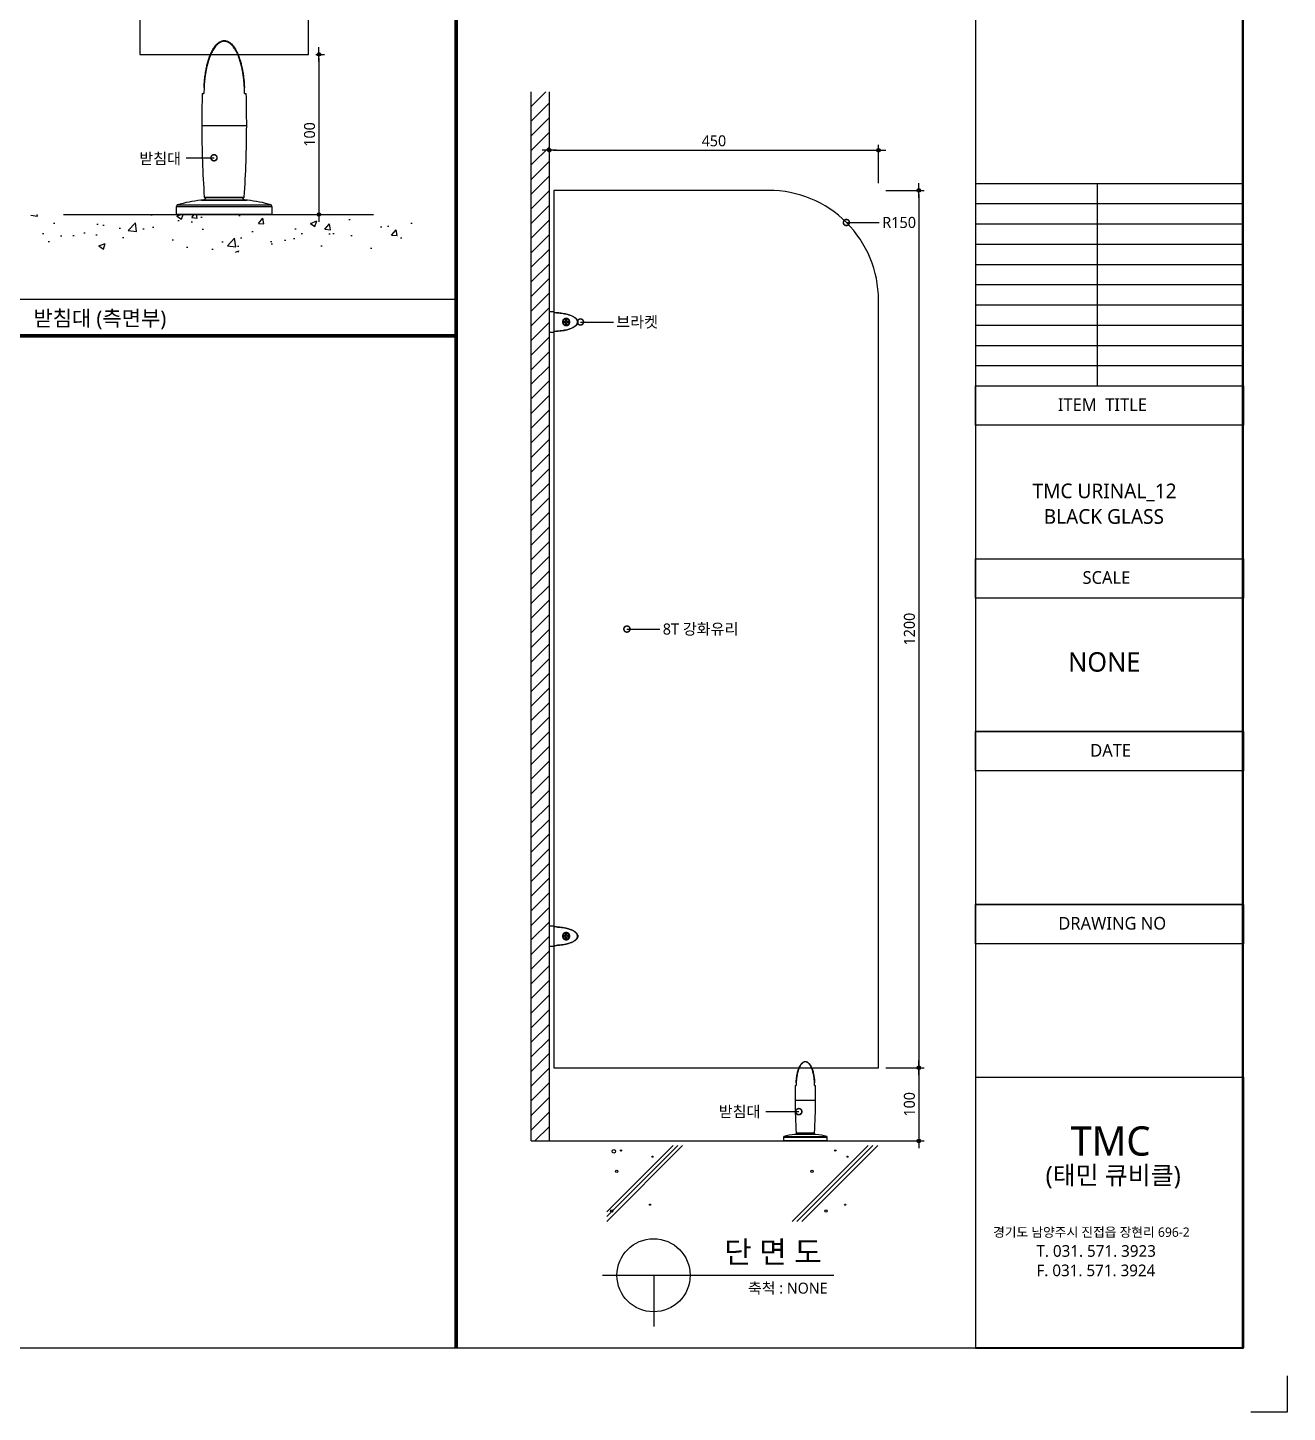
# Model space of a CAD drawing. Extents: x -256 to 8104, y -176 to 5714.
# Drawn here: x 4660 to 8104, y -176 to 3612 of the extents above; entities that cross this region are included whole.
import ezdxf
from ezdxf.enums import TextEntityAlignment as Align

# ---------------------------------------------------------------- set-up
doc = ezdxf.new("R2010")
doc.units = 0
doc.header["$LTSCALE"] = 30
doc.layers.get('0').update_dxf_attribs({"linetype": 'CONTINUOUS'})
doc.layers.get('DEFPOINTS').update_dxf_attribs({"linetype": 'CONTINUOUS'})
for name, color, linetype in [('curior-0Line', 252, 'CONTINUOUS'), ('DIM', 7, 'CONTINUOUS'), ('TIT', 3, 'CONTINUOUS'), ('문자', 3, 'CONTINUOUS'), ('부자재', 4, 'CONTINUOUS'), ('치수', 1, 'CONTINUOUS'), ('판넬', 2, 'CONTINUOUS'), ('해치', 8, 'CONTINUOUS')]:
    doc.layers.add(name, color=color, linetype=linetype)
doc.styles.add('돋움', font='malgun.ttf')
doc.dimstyles.new('10', dxfattribs={"dimscale": 10, "dimtxt": 3, "dimasz": 1, "dimexe": 1.5, "dimexo": 2, "dimgap": 1, "dimtad": 1, "dimdec": 0, "dimlunit": 6, "dimtxsty": '돋움', "dimblk": 'DIMDOT', "dimcen": -1, "dimdle": 1.5, "dimclrt": 3, "dimazin": 3, "dimtfac": 1, "dimtdec": 0, "dimtix": 1, "dimtmove": 2, "dimatfit": 3, "dimldrblk": 'DIMDOT', "dimarcsym": 0})

# ---------------------------------------------------------------- blocks, each defined once
blk = doc.blocks.new('_DOTSMALL')
at = {"color": 0, "linetype": 'ByBlock', "const_width": 0.5}
blk.add_lwpolyline([(-0.0625, 0, 1), (0.0625, 0, 1)], format="xyb", close=True, dxfattribs=at)
blk = doc.blocks.new('A$C63EC304E')
at = {"layer": '치수', "color": 1, "xscale": 2.5, "yscale": 2.5, "zscale": 2.5, "rotation": 234.3098741996962}
blk.add_blockref('_DOTSMALL', (0.31, 0.31), dxfattribs=at)
blk = doc.blocks.new('A$C2BC9653E')
at = {"layer": '치수', "xscale": 0.3333333333333333, "yscale": 0.3333333333333333, "zscale": 0.3333333333333333}
blk.add_blockref('A$C63EC304E', (0, 0), dxfattribs=at)
blk = doc.blocks.new('A$C7FC71301')
at = {"layer": '치수', "rotation": 180}
blk.add_blockref('A$C2BC9653E', (0.208, 0.208), dxfattribs=at)
blk = doc.blocks.new('A$C4A20372B')
at = {"layer": '치수'}
blk.add_blockref('A$C7FC71301', (0, 0), dxfattribs=at)
blk = doc.blocks.new('A$C566469F5')
at = {"layer": '치수'}
blk.add_blockref('A$C4A20372B', (0, 0), dxfattribs=at)
blk = doc.blocks.new('A$C7E317CD4')
at = {"layer": '해치', "xscale": 2, "yscale": 2, "zscale": 2}
blk.add_blockref('A$C566469F5', (0, 0), dxfattribs=at)
blk = doc.blocks.new('A$C601D7F27')
at = {"layer": '치수'}
blk.add_blockref('A$C7E317CD4', (0, 0), dxfattribs=at)
blk = doc.blocks.new('A$C38802C08')
at = {"layer": '치수'}
blk.add_blockref('A$C601D7F27', (0, 0), dxfattribs=at)
blk = doc.blocks.new('U_T461_F')
at = {"color": 0, "lineweight": 25}
for p, q in [((-6.29, 39.6), (-6.35, 37.8)), ((-6.21, 41.21), (-6.21, 41.18)), ((6.34, 37.8), (6.28, 39.6)), ((-6.87, 37.8), (-6.35, 37.8)), ((6.34, 37.8), (6.86, 37.8)), ((-7, 27.8), (0, 27.8)), ((7, 27.7), (-7, 27.7)), ((-6, 27.8), (-6, 27.7)), ((0, 27.8), (7, 27.8)), ((6, 27.7), (6, 27.8)), ((7.25, 4.45), (-7.25, 4.45)), ((-7.08, 4.5), (7.08, 4.5)), ((-6.22, 5.43), (6.21, 5.43)), ((5.96, 5.2), (-5.97, 5.2)), ((-14.67, 2.99), (-15, 2.36)), ((-15, 2.36), (-15, 0)), ((15, 2.36), (-15, 2.36)), ((15, 0), (-15, 0)), ((-14.67, 2.99), (14.66, 2.99)), ((15, 2.36), (14.66, 2.99)), ((15, 0), (15, 2.36))]:
    blk.add_line(p, q, dxfattribs=at)
for centre, radius, start, end in [((364.78, 27.8), 371.78, 178.4587, 180), ((-364.78, 27.8), 371.78, 0, 1.5413), ((309.8, 27.7), 316.81, 180, 184.0305), ((-309.81, 27.7), 316.81, 355.9695, 0), ((-3.11, -36.12), 40.78, 95.8321, 106.4688), ((-7.08, 4.38), 0.125, 93.0819, 147.303), ((-7.2, 6.7), 2.2, 273.0819, 317.0141), ((-5.97, 5.45), 0.25, 184.0305, 270), ((7.2, 6.7), 2.2, 222.9859, 266.9181), ((5.96, 5.45), 0.25, 270, 355.9695), ((7.07, 4.38), 0.125, 32.697, 86.9181), ((3.1, -36.12), 40.78, 73.5312, 84.1679)]:
    blk.add_arc(centre, radius, start, end, dxfattribs=at)
for points, knots in [([(6.28, 39.6), (6.28, 39.69), (6.26, 40.25), (6.19, 41.29), (6.04, 42.71), (5.83, 44.13), (5.57, 45.56), (5.22, 47), (4.83, 48.3), (4.43, 49.41), (4.02, 50.35), (3.53, 51.29), (3.04, 52.06), (2.56, 52.67), (2.15, 53.09), (1.69, 53.48), (1.23, 53.76), (0.8, 53.94), (0.43, 54.04), (0.04, 54.08), (-0.37, 54.05), (-0.82, 53.94), (-1.24, 53.76), (-1.61, 53.53), (-2.05, 53.19), (-2.53, 52.71), (-3.03, 52.08), (-3.59, 51.21), (-4.16, 50.1), (-4.7, 48.71), (-5.16, 47.27), (-5.48, 45.96), (-5.73, 44.71), (-5.93, 43.53), (-6.1, 42.24), (-6.22, 40.93), (-6.27, 40.04), (-6.29, 39.6)], [0, 0, 0, 0, 0.007404, 0.049142, 0.090891, 0.133381, 0.175877, 0.221387, 0.266892, 0.297847, 0.328819, 0.359745, 0.393988, 0.411437, 0.428876, 0.446849, 0.465208, 0.476234, 0.487479, 0.498552, 0.509947, 0.523863, 0.538274, 0.550296, 0.562325, 0.587229, 0.611058, 0.635106, 0.679717, 0.724369, 0.770185, 0.816009, 0.846375, 0.884513, 0.922648, 0.961327, 1, 1, 1, 1]), ([(-6.21, 41.26), (-6.15, 41.86), (-6.03, 43.06), (-5.77, 44.71), (-5.47, 46.23), (-5.13, 47.6), (-4.71, 48.95), (-4.19, 50.26), (-3.65, 51.34), (-3.12, 52.2), (-2.68, 52.78), (-2.24, 53.26), (-1.81, 53.63), (-1.35, 53.94), (-0.87, 54.16), (-0.4, 54.28), (0.05, 54.31), (0.45, 54.27), (0.85, 54.16), (1.29, 53.97), (1.76, 53.67), (2.28, 53.22), (2.77, 52.67), (3.22, 52.03), (3.75, 51.15), (4.3, 50.01), (4.83, 48.59), (5.25, 47.13), (5.48, 46.11), (5.69, 45.12), (5.86, 44.15), (6.07, 42.71), (6.16, 41.74), (6.2, 41.26)], [0, 0, 0, 0, 0.057962, 0.115943, 0.162303, 0.208848, 0.255355, 0.301696, 0.347884, 0.374356, 0.400808, 0.419143, 0.437511, 0.455771, 0.472111, 0.488421, 0.50152, 0.514619, 0.527455, 0.540304, 0.560778, 0.581297, 0.606753, 0.632307, 0.657835, 0.707527, 0.757385, 0.807352, 0.857193, 0.859642, 0.906426, 0.95324, 1, 1, 1, 1]), ([(-6.29, 39.6), (-6.29, 39.72), (-6.27, 40.27), (-6.23, 40.82), (-6.21, 41.26)], [0, 0, 0, 0, 0.210868, 1, 1, 1, 1]), ([(6.2, 41.26), (6.21, 41.19), (6.23, 40.83), (6.26, 40.28), (6.28, 39.8), (6.28, 39.6)], [0, 0, 0, 0, 0.1289377, 0.6447521, 1, 1, 1, 1])]:
    blk.add_open_spline(points, degree=3, knots=knots, dxfattribs=at)
blk = doc.blocks.new('DIMDOT')
at = {"linetype": 'Continuous'}
blk.add_line((-2, 0), (2, 0), dxfattribs=at)
for radius in [0.5, 0.25]:
    blk.add_circle((0, 0), radius, dxfattribs=at)
blk = doc.blocks.new('*D30')
at = {"layer": 'DEFPOINTS', "color": 0}
for p in [(5428, 3538.9), (5428, 3100.8), (5456.6, 3100.8)]:
    blk.add_point(p, dxfattribs=at)
at = {"layer": 'DIM', "color": 0, "lineweight": -2}
for p, q in [((5448, 3538.9), (5471.6, 3538.9)), ((5456.6, 3528.9), (5456.6, 3110.8)), ((5448, 3100.8), (5471.6, 3100.8))]:
    blk.add_line(p, q, dxfattribs=at)
at = {"layer": 'DIM', "color": 0, "lineweight": -2, "xscale": 10, "yscale": 10, "zscale": 10}
for p, rotation in [((5456.6, 3538.9), 90), ((5456.6, 3100.8), 270)]:
    blk.add_blockref('DIMDOT', p, dxfattribs=dict(at, rotation=rotation))
at = {"layer": 'DIM', "color": 3, "insert": (5431, 3319.8), "char_height": 30, "attachment_point": 5, "rotation": 90, "style": '돋움'}
blk.add_mtext('100', dxfattribs=at)
blk = doc.blocks.new('U_T471_F')
at = {"color": 0, "lineweight": 25}
for p, q in [((-0.8, 23.8), (-3.5, 23.8)), ((-3.5, 23.8), (-3.5, 22.2)), ((-3.5, 22.2), (-0.8, 22.2)), ((-1.5, 23.8), (-1.5, 22.2)), ((0.8, 26.5), (-0.8, 26.5)), ((-0.8, 26.5), (-0.8, 23.8)), ((0.8, 24.5), (-0.8, 24.5)), ((-0.8, 22.2), (-0.8, 19.5)), ((-0.8, 21.5), (0.8, 21.5)), ((-0.8, 19.5), (0.8, 19.5)), ((0.8, 23.8), (0.8, 26.5)), ((3.5, 23.8), (0.8, 23.8)), ((0.8, 19.5), (0.8, 22.2)), ((0.8, 22.2), (3.5, 22.2)), ((1.5, 22.2), (1.5, 23.8)), ((3.5, 22.2), (3.5, 23.8)), ((0, 0), (-13.9, 0)), ((-13.7, 6), (-12.7, 6)), ((13.9, 0), (0, 0)), ((12.4, 12.8), (12.4, 12.9)), ((12.4, 12.8), (12.4, 12.9)), ((12.7, 6), (13.7, 6))]:
    blk.add_line(p, q, dxfattribs=at)
blk.add_circle((0, 23), 4.5, dxfattribs=at)
for centre, radius, start, end in [((0, 23), 5, 90.3555, 305.7279), ((0, 23), 5, 356.7928, 89.7354), ((729.6, -14), 743.6, 178.4587, 178.9212), ((-729.6, -14), 743.6, 1.0788, 1.5413)]:
    blk.add_arc(centre, radius, start, end, dxfattribs=at)
for points, knots in [([(12.6, 9.6), (12.5, 11), (12.4, 12.5), (12.1, 15.3), (12, 16.7), (11.5, 19.4), (11.3, 20.8), (10.7, 23.5), (10.3, 24.9), (9.5, 27.5), (9, 28.8), (8.2, 30.7), (7.9, 31.3), (7.5, 32.2), (7.3, 32.5), (7, 33.1), (6.8, 33.4), (6.2, 34.3), (5.8, 34.9), (5.2, 35.7), (4.9, 35.9), (4.4, 36.4), (4.2, 36.7), (3.6, 37.1), (3.4, 37.4), (2.8, 37.7), (2.4, 37.9), (1.8, 38.2), (1.4, 38.3), (0.7, 38.5), (0.4, 38.5), (-0.2, 38.5), (-0.4, 38.5), (-0.7, 38.5), (-0.9, 38.5), (-1.4, 38.3), (-1.8, 38.2), (-2.4, 37.9), (-2.7, 37.8), (-3.3, 37.4), (-3.6, 37.1), (-4.4, 36.5), (-4.9, 36), (-5.8, 34.9), (-6.2, 34.3), (-7, 33.1), (-7.3, 32.5), (-7.9, 31.3), (-8.2, 30.7), (-9, 28.8), (-9.5, 27.5), (-10.1, 25.5), (-10.3, 24.9), (-10.7, 23.5), (-10.8, 22.9), (-11.3, 20.8), (-11.5, 19.5), (-12, 16.7), (-12.1, 15.3), (-12.3, 13.2), (-12.4, 12.5), (-12.5, 11), (-12.5, 10.3), (-12.6, 9.6)], [0, 0, 0, 0, 0.0625, 0.0625, 0.125, 0.125, 0.1875, 0.1875, 0.25, 0.25, 0.3125, 0.3125, 0.34375, 0.34375, 0.359375, 0.359375, 0.375, 0.375, 0.40625, 0.40625, 0.421875, 0.421875, 0.4375, 0.4375, 0.453125, 0.453125, 0.46875, 0.46875, 0.484375, 0.484375, 0.5, 0.5, 0.507812, 0.507812, 0.515625, 0.515625, 0.53125, 0.53125, 0.546875, 0.546875, 0.5625, 0.5625, 0.59375, 0.59375, 0.625, 0.625, 0.65625, 0.65625, 0.6875, 0.6875, 0.75, 0.75, 0.78125, 0.78125, 0.8125, 0.8125, 0.875, 0.875, 0.9375, 0.9375, 0.96875, 0.96875, 1, 1, 1, 1]), ([(-12.4, 12.9), (-12.2, 15.5), (-11.9, 18.1), (-11.1, 21.8), (-10.9, 23.1), (-10.4, 24.9), (-10.2, 25.5), (-9.9, 26.7), (-9.7, 27.3), (-9.1, 29.1), (-8.6, 30.3), (-7.8, 32), (-7.5, 32.6), (-6.9, 33.7), (-6.6, 34.2), (-5.9, 35.3), (-5.5, 35.8), (-4.8, 36.5), (-4.6, 36.8), (-4.1, 37.2), (-3.9, 37.4), (-3.1, 38), (-2.6, 38.4), (-1.6, 38.7), (-1.3, 38.8), (-0.7, 39), (-0.3, 39), (0.3, 39), (0.7, 39), (1.1, 38.9), (1.3, 38.8), (1.6, 38.7), (1.8, 38.7), (2.2, 38.5), (2.5, 38.4), (3.1, 38), (3.4, 37.8), (4.1, 37.2), (4.6, 36.8), (5.5, 35.8), (5.9, 35.3), (6.6, 34.2), (6.9, 33.7), (7.5, 32.6), (7.8, 32), (8.6, 30.3), (9.1, 29.1), (9.9, 26.7), (10.2, 25.5), (10.9, 23.1), (11.1, 21.9), (11.6, 19.3), (11.8, 18.1), (12.2, 15.5), (12.3, 14.2), (12.4, 12.9)], [0, 0, 0, 0, 0.125, 0.125, 0.1875, 0.1875, 0.21875, 0.21875, 0.25, 0.25, 0.3125, 0.3125, 0.34375, 0.34375, 0.375, 0.375, 0.40625, 0.40625, 0.421875, 0.421875, 0.4375, 0.4375, 0.46875, 0.46875, 0.484375, 0.484375, 0.5, 0.5, 0.515625, 0.515625, 0.523438, 0.523438, 0.53125, 0.53125, 0.546875, 0.546875, 0.5625, 0.5625, 0.59375, 0.59375, 0.625, 0.625, 0.65625, 0.65625, 0.6875, 0.6875, 0.75, 0.75, 0.8125, 0.8125, 0.875, 0.875, 0.9375, 0.9375, 1, 1, 1, 1]), ([(3.5, 19.4), (3.3, 19.2), (3, 19), (2.6, 18.7), (2.5, 18.7), (2.2, 18.5), (2.1, 18.4), (1.6, 18.3), (1.3, 18.2), (0.6, 18), (0.3, 18), (-0.3, 18), (-0.7, 18), (-1.3, 18.2), (-1.6, 18.3), (-2.2, 18.5), (-2.5, 18.7), (-3.1, 19), (-3.3, 19.2), (-3.8, 19.7), (-4, 20), (-4.3, 20.5), (-4.5, 20.8), (-4.7, 21.4), (-4.8, 21.7), (-4.9, 22.2), (-5, 22.3), (-5, 22.7), (-5, 22.8), (-5, 23.3), (-5, 23.6), (-4.8, 24.3), (-4.7, 24.6), (-4.5, 25.2), (-4.3, 25.5), (-4, 26.1), (-3.8, 26.3), (-3.3, 26.8), (-3, 27), (-2.5, 27.3), (-2.2, 27.5), (-1.6, 27.7), (-1.3, 27.8), (-0.6, 28), (-0.3, 28), (0.3, 28), (0.7, 28), (1.2, 27.9), (1.3, 27.8), (1.6, 27.7), (1.8, 27.7), (2.2, 27.5), (2.5, 27.3), (3.1, 27), (3.3, 26.7), (3.8, 26.3), (4, 26), (4.4, 25.5), (4.5, 25.2), (4.7, 24.7), (4.7, 24.6), (4.8, 24.3), (4.9, 24.1), (5, 23.6), (5, 23.3), (5, 22.6), (5, 22.3), (4.8, 21.7), (4.7, 21.3), (4.5, 20.7), (4.3, 20.5), (4, 19.9), (3.8, 19.7), (3.5, 19.4)], [0, 0, 0, 0, 0.03125, 0.03125, 0.046875, 0.046875, 0.0625, 0.0625, 0.09375, 0.09375, 0.125, 0.125, 0.15625, 0.15625, 0.1875, 0.1875, 0.21875, 0.21875, 0.25, 0.25, 0.28125, 0.28125, 0.3125, 0.3125, 0.34375, 0.34375, 0.359375, 0.359375, 0.375, 0.375, 0.40625, 0.40625, 0.4375, 0.4375, 0.46875, 0.46875, 0.5, 0.5, 0.53125, 0.53125, 0.5625, 0.5625, 0.59375, 0.59375, 0.625, 0.625, 0.65625, 0.65625, 0.671875, 0.671875, 0.6875, 0.6875, 0.71875, 0.71875, 0.75, 0.75, 0.78125, 0.78125, 0.8125, 0.8125, 0.828125, 0.828125, 0.84375, 0.84375, 0.875, 0.875, 0.90625, 0.90625, 0.9375, 0.9375, 0.96875, 0.96875, 1, 1, 1, 1])]:
    blk.add_open_spline(points, degree=3, knots=knots, dxfattribs=at)
for points in [[(-12.6, 9.6), (-12.6, 9), (-12.6, 7.8), (-12.7, 6.6), (-12.7, 6)], [(-12.6, 9.6), (-12.5, 10.7), (-12.5, 11.8), (-12.4, 12.9)], [(12.4, 12.9), (12.5, 11.8), (12.5, 10.7), (12.6, 9.6)], [(12.7, 6), (12.7, 6.6), (12.6, 7.8), (12.6, 9), (12.6, 9.6)]]:
    blk.add_open_spline(points, degree=3, dxfattribs=at)
blk = doc.blocks.new('*D34')
at = {"layer": 'DEFPOINTS', "color": 0}
for p in [(6986.5, 3276.7), (6086.5, 3166.7), (6986.5, 3166.7)]:
    blk.add_point(p, dxfattribs=at)
at = {"layer": 'DIM', "color": 0, "lineweight": -2}
for p, q in [((6086.5, 3186.7), (6086.5, 3291.7)), ((6096.5, 3276.7), (6976.5, 3276.7)), ((6986.5, 3186.7), (6986.5, 3291.7))]:
    blk.add_line(p, q, dxfattribs=at)
at = {"layer": 'DIM', "color": 0, "lineweight": -2, "xscale": 10, "yscale": 10, "zscale": 10, "rotation": 180}
blk.add_blockref('DIMDOT', (6086.5, 3276.7), dxfattribs=at)
at = {"layer": 'DIM', "color": 0, "lineweight": -2, "xscale": 10, "yscale": 10, "zscale": 10}
blk.add_blockref('DIMDOT', (6986.5, 3276.7), dxfattribs=at)
at = {"layer": 'DIM', "color": 3, "insert": (6536.5, 3302.2), "char_height": 30, "attachment_point": 5, "style": '돋움'}
blk.add_mtext('450', dxfattribs=at)
blk = doc.blocks.new('*D35')
at = {"layer": 'DEFPOINTS', "color": 0}
for p in [(6986.5, 3166.7), (6986.5, 766.7), (7096.5, 766.7)]:
    blk.add_point(p, dxfattribs=at)
at = {"layer": 'DIM', "color": 0, "lineweight": -2}
for p, q in [((7006.5, 3166.7), (7111.5, 3166.7)), ((7096.5, 3156.7), (7096.5, 776.7)), ((7006.5, 766.7), (7111.5, 766.7))]:
    blk.add_line(p, q, dxfattribs=at)
at = {"layer": 'DIM', "color": 0, "lineweight": -2, "xscale": 10, "yscale": 10, "zscale": 10}
for p, rotation in [((7096.5, 3166.7), 90), ((7096.5, 766.7), 270)]:
    blk.add_blockref('DIMDOT', p, dxfattribs=dict(at, rotation=rotation))
at = {"layer": 'DIM', "color": 3, "insert": (7071, 1966.7), "char_height": 30, "attachment_point": 5, "rotation": 90, "style": '돋움'}
blk.add_mtext('1200', dxfattribs=at)
blk = doc.blocks.new('*D36')
at = {"layer": 'DEFPOINTS', "color": 0}
for p in [(6986.5, 766.7), (6986.5, 566.7), (7096.5, 566.7)]:
    blk.add_point(p, dxfattribs=at)
at = {"layer": 'DIM', "color": 0, "lineweight": -2}
for p, q in [((7006.5, 766.7), (7111.5, 766.7)), ((7096.5, 756.7), (7096.5, 576.7)), ((7006.5, 566.7), (7111.5, 566.7))]:
    blk.add_line(p, q, dxfattribs=at)
at = {"layer": 'DIM', "color": 0, "lineweight": -2, "xscale": 10, "yscale": 10, "zscale": 10}
for p, rotation in [((7096.5, 766.7), 90), ((7096.5, 566.7), 270)]:
    blk.add_blockref('DIMDOT', p, dxfattribs=dict(at, rotation=rotation))
at = {"layer": 'DIM', "color": 3, "insert": (7071, 666.7), "char_height": 30, "attachment_point": 5, "rotation": 90, "style": '돋움'}
blk.add_mtext('100', dxfattribs=at)
blk = doc.blocks.new('URINAL_12')
at = {"layer": '해치'}
h = blk.add_hatch(dxfattribs=at)
h.set_pattern_fill('AR-CONC', color=256, style=0)
h.set_pattern_definition([(50, (3239.55, 1564.04), (182.185, -15.939), [19.05, -209.55]), (355, (3239.55, 1564.04), (-35.243, 191.057), [15.24, -167.64]), (100.451, (3254.73, 1562.71), (146.943, 175.117), [16.19, -178.09]), (46.184, (3239.55, 1614.84), (271.079, -42.042), [28.575, -314.325]), (96.636, (3262.14, 1611.34), (237.404, 247.426), [24.285, -267.135]), (351.184, (3239.55, 1614.84), (237.405, 247.425), [22.86, -251.46]), (21, (3264.95, 1602.14), (151.615, -102.2655), [19.05, -209.55]), (326, (3264.95, 1602.14), (61.802, 184.188), [15.24, -167.64]), (71.4514, (3277.58, 1593.62), (213.416, 81.923), [16.19, -178.09]), (37.5, (3239.546, 1564.04), (3.0886, 84.555), [0, -165.608, 0, -170.18, 0, -168.275]), (7.5, (3239.55, 1564.04), (66.8197, 100.1806), [0, -97.028, 0, -161.798, 0, -64.135]), (327.5, (3182.904, 1564.04), (135.5906, -5.7287), [0, -63.5, 0, -198.12, 0, -262.89]), (317.5, (3157.5, 1564.04), (148.129, 25.4265), [0, -82.55, 0, -131.572, 0, -186.69])])
h.paths.add_polyline_path([(5719.1, 2997.8), (5719.1, 3100.8), (4668.9, 3100.8), (4668.9, 2997.8)])
for p, q in [((6036.5, 566.7), (6036.5, 3436.3)), ((6086.5, 566.7), (6086.5, 3436.3)), ((6036.5, 566.7), (6086.5, 566.7)), ((6086.5, 566.7), (6191.1, 566.7)), ((6191.1, 566.8), (7024.2, 566.8))]:
    blk.add_line(p, q)
at = {"color": 2}
for p, q in [((4758.3, 3100.8), (5606, 3100.8)), ((8104.1, -75.8), (8104.1, -175.8)), ((8104.1, -75.8), (8104.1, -175.8)), ((8104.1, -75.8), (8104.1, -175.8)), ((8104.1, -175.8), (8004.1, -175.8)), ((8104.1, -175.8), (8004.1, -175.8)), ((8104.1, -175.8), (8004.1, -175.8))]:
    blk.add_line(p, q, dxfattribs=at)
at = {"color": 8}
blk.add_line((4446.7, 2869.2), (5832, 2869.2), dxfattribs=at)
at = {"color": 2}
for points in [[(-0.7, 5538.4), (7251.6, 5538.4), (7251.6, 0.1), (-0.7, 0.1)], [(-0.7, 5538.4), (7251.6, 5538.4), (7251.6, 0.1), (-0.7, 0.1)], [(-0.7, 5538.4), (7981.2, 5538.4), (7981.2, 0.1), (-0.7, 0.1)]]:
    blk.add_lwpolyline(points, close=True, dxfattribs=at)
at = {"color": 8, "const_width": 10}
for points in [[(5832, 0.1), (5832, 5538.4)], [(47.4, 2769.2), (5832, 2769.2)]]:
    blk.add_lwpolyline(points, dxfattribs=at)
at = {"layer": 'curior-0Line'}
for p, q in [((7251.6, 5538.4), (7251.6, 0.8)), ((7252, 3185.9), (7984.1, 3185.9)), ((7584.2, 3185.9), (7584.2, 2632.2)), ((7252, 3130.6), (7984.1, 3130.6)), ((7252, 3075.2), (7984.1, 3075.2)), ((7252, 3019.8), (7984.1, 3019.8)), ((7252, 2964.4), (7984.1, 2964.4)), ((7252, 2909.1), (7984.1, 2909.1)), ((7252, 2853.7), (7984.1, 2853.7)), ((7252, 2798.3), (7984.1, 2798.3)), ((7252, 2742.9), (7984.1, 2742.9)), ((7252, 2687.6), (7984.1, 2687.6)), ((7252, 2632.2), (7984.1, 2632.2))]:
    blk.add_line(p, q, dxfattribs=at)
for points in [[(7984.1, 5538.4), (7251.6, 5538.4), (7251.6, 0.1), (7984.1, 0.1)], [(7252, 2632.2), (7984.1, 2632.2), (7984.1, 2524.5), (7252, 2524.5)], [(7252, 2159.3), (7984.1, 2159.3), (7984.1, 2051.6), (7252, 2051.6)], [(7252, 1213.5), (7984.1, 1213.5), (7984.1, 1686.4), (7252, 1686.4)], [(7252, 1686.4), (7984.1, 1686.4), (7984.1, 1578.7), (7252, 1578.7)], [(7252, 740.6), (7984.1, 740.6), (7984.1, 1213.5), (7252, 1213.5)], [(7252, 1213.5), (7984.1, 1213.5), (7984.1, 1105.8), (7252, 1105.8)], [(7984.1, 0.8), (7252.3, 0.8), (7252.3, 740.6), (7984.1, 740.6)]]:
    blk.add_lwpolyline(points, close=True, dxfattribs=at)
at = {"layer": 'TIT', "color": 7}
for p, q in [((6231.4, 199.1), (6864.1, 199.1)), ((6371.8, 199.1), (6371.8, 59.1))]:
    blk.add_line(p, q, dxfattribs=at)
blk.add_circle((6371.4, 199.1), 100, dxfattribs=at)
at = {"layer": '치수'}
for p, q in [((5093.5, 3256), (5169.6, 3256)), ((6898.7, 3078.9), (6988.7, 3078.9)), ((6171.5, 2806.7), (6261.5, 2806.7)), ((6298.5, 1966.7), (6388.5, 1966.7)), ((6678.5, 646.7), (6768.5, 646.7))]:
    blk.add_line(p, q, dxfattribs=at)
at = {"layer": '판넬', "color": 1}
blk.add_lwpolyline([(4967.2, 3538.9), (5428, 3538.9), (5428, 3853.3), (4967.2, 3853.3)], close=True, dxfattribs=at)
blk.add_lwpolyline([(6098.5, 766.7), (6986.5, 766.7), (6986.5, 2866.7, 0.414214), (6686.5, 3166.7), (6098.5, 3166.7)], format="xyb", close=True, dxfattribs=at)
at = {"layer": '해치'}
for p, q in [((6036.5, 3396.3), (6076.5, 3436.3)), ((6036.5, 3356.3), (6086.5, 3406.3)), ((6036.5, 3316.3), (6086.5, 3366.3)), ((6036.5, 3276.3), (6086.5, 3326.3)), ((6036.5, 3236.3), (6086.5, 3286.3)), ((6036.5, 3196.3), (6086.5, 3246.3)), ((6036.5, 3156.3), (6086.5, 3206.3)), ((6036.5, 3116.3), (6086.5, 3166.3)), ((6036.5, 3076.3), (6086.5, 3126.3)), ((6036.5, 3036.3), (6086.5, 3086.3)), ((6036.5, 2996.3), (6086.5, 3046.3)), ((6036.5, 2956.3), (6086.5, 3006.3)), ((6036.5, 2916.3), (6086.5, 2966.3)), ((6036.5, 2876.3), (6086.5, 2926.3)), ((6036.5, 2836.3), (6086.5, 2886.3)), ((6036.5, 2796.3), (6086.5, 2846.3)), ((6036.5, 2756.3), (6086.5, 2806.3)), ((6036.5, 2716.3), (6086.5, 2766.3)), ((6036.5, 2676.3), (6086.5, 2726.3)), ((6036.5, 2636.3), (6086.5, 2686.3)), ((6036.5, 2596.3), (6086.5, 2646.3)), ((6036.5, 2556.3), (6086.5, 2606.3)), ((6036.5, 2516.3), (6086.5, 2566.3)), ((6036.5, 2476.3), (6086.5, 2526.3)), ((6036.5, 2436.3), (6086.5, 2486.3)), ((6036.5, 2396.3), (6086.5, 2446.3)), ((6036.5, 2356.3), (6086.5, 2406.3)), ((6036.5, 2316.3), (6086.5, 2366.3)), ((6036.5, 2276.3), (6086.5, 2326.3)), ((6036.5, 2236.3), (6086.5, 2286.3)), ((6036.5, 2196.3), (6086.5, 2246.3)), ((6036.5, 2156.3), (6086.5, 2206.3)), ((6036.5, 2116.3), (6086.5, 2166.3)), ((6036.5, 2076.3), (6086.5, 2126.3)), ((6036.5, 2036.3), (6086.5, 2086.3)), ((6036.5, 1996.3), (6086.5, 2046.3)), ((6036.5, 1956.3), (6086.5, 2006.3)), ((6036.5, 1916.3), (6086.5, 1966.3)), ((6036.5, 1876.3), (6086.5, 1926.3)), ((6036.5, 1836.3), (6086.5, 1886.3)), ((6036.5, 1796.3), (6086.5, 1846.3)), ((6036.5, 1756.3), (6086.5, 1806.3)), ((6036.5, 1716.3), (6086.5, 1766.3)), ((6036.5, 1676.3), (6086.5, 1726.3)), ((6036.5, 1636.3), (6086.5, 1686.3)), ((6036.5, 1596.3), (6086.5, 1646.3)), ((6036.5, 1556.3), (6086.5, 1606.3)), ((6036.5, 1516.3), (6086.5, 1566.3)), ((6036.5, 1476.3), (6086.5, 1526.3)), ((6036.5, 1436.3), (6086.5, 1486.3)), ((6036.5, 1396.3), (6086.5, 1446.3)), ((6036.5, 1356.3), (6086.5, 1406.3)), ((6036.5, 1316.3), (6086.5, 1366.3)), ((6036.5, 1276.3), (6086.5, 1326.3)), ((6036.5, 1236.3), (6086.5, 1286.3)), ((6036.5, 1196.3), (6086.5, 1246.3)), ((6036.5, 1156.3), (6086.5, 1206.3)), ((6036.5, 1116.3), (6086.5, 1166.3)), ((6036.5, 1076.3), (6086.5, 1126.3)), ((6036.5, 1036.3), (6086.5, 1086.3)), ((6036.5, 996.3), (6086.5, 1046.3)), ((6036.5, 956.3), (6086.5, 1006.3)), ((6036.5, 916.3), (6086.5, 966.3)), ((6036.5, 876.3), (6086.5, 926.3)), ((6036.5, 836.3), (6086.5, 886.3)), ((6036.5, 796.3), (6086.5, 846.3)), ((6036.5, 756.3), (6086.5, 806.3)), ((6036.5, 716.3), (6086.5, 766.3)), ((6036.5, 676.3), (6086.5, 726.3)), ((6036.5, 636.3), (6086.5, 686.3)), ((6036.5, 596.3), (6086.5, 646.3)), ((6047, 566.7), (6086.5, 606.3)), ((6243.3, 372.7), (6424.6, 554)), ((6243.3, 346.2), (6451, 554)), ((6750.3, 346.2), (6958, 554)), ((6776.8, 346.2), (6984.5, 554))]:
    blk.add_line(p, q, dxfattribs=at)
at = {"layer": '해치', "color": 2}
for p, q in [((6243.3, 359.5), (6437.8, 554)), ((6763.5, 346.2), (6971.3, 554))]:
    blk.add_line(p, q, dxfattribs=at)
at = {"layer": '해치'}
for centre, radius in [((6262.7, 538.2), 4.8), ((6282.6, 540.4), 1.6), ((6868.2, 540.4), 1.6), ((6368.3, 523.4), 1.6), ((6901.8, 523.4), 1.6), ((6270.7, 483.4), 3.2), ((6804.2, 483.4), 3.2), ((6361.9, 392.2), 1.6), ((6895.4, 392.2), 1.6), ((6257, 374.7), 3.2), ((6842.6, 374.7), 3.2)]:
    blk.add_circle(centre, radius, dxfattribs=at)
at = {"layer": '부자재'}
for p, xscale, yscale in [((5197.6, 3100.8), 8.7624, 8.7624), ((6786.5, 566.7), 4, 4)]:
    blk.add_blockref('U_T461_F', p, dxfattribs=dict(at, xscale=xscale, yscale=yscale))
at = {"layer": '부자재', "xscale": 2, "yscale": 2, "rotation": 270}
for p in [(6086.5, 2806.7), (6086.5, 1126.7)]:
    blk.add_blockref('U_T471_F', p, dxfattribs=at)
at = {"layer": '해치', "xscale": 20, "yscale": 20, "zscale": 20}
blk.add_blockref('A$C38802C08', (5165.4, 3251.9), dxfattribs=at)
at = {"layer": '해치', "xscale": 20, "yscale": 20}
for p in [(6894.5, 3074.7), (6167.4, 2802.6), (6294.4, 1962.6), (6764.4, 642.6)]:
    blk.add_blockref('A$C38802C08', p, dxfattribs=at)
at = {"layer": 'curior-0Line', "color": 3, "style": '돋움'}
blk.add_text('BLACK GLASS', height=40, dxfattribs=at).set_placement((7438.2, 2254.8))
at = {"layer": 'curior-0Line', "color": 8, "char_height": 34.554, "attachment_point": 1}
for s, insert, width in [('{\\fMalgun Gothic|b0|i0|c129|p50;\\C0;ITEM  TITLE}', (7477, 2598), 397.448), ('{\\fMalgun Gothic|b0|i0|c129|p50;\\C0;SCALE}', (7544.3, 2125.1), 191.895), ('{\\fMalgun Gothic|b0|i0|c129|p50;\\C0;DATE}', (7565.3, 1652.2), 397.448), ('{\\fMalgun Gothic|b0|i0|c129|p50;\\C0;DRAWING NO}', (7478.1, 1179.3), 453.028)]:
    blk.add_mtext(s, dxfattribs=dict(at, insert=insert, width=width))
at = {"layer": 'curior-0Line', "color": 3, "width": 510.128, "attachment_point": 1}
for s, insert, char_height in [('{\\f맑은 고딕;TMC URINAL_12}', (7407.7, 2364.8), 40), ('{\\f맑은 고딕|c129|p50;\\C3;NONE\\C0;}', (7504.7, 1903.4), 53.161)]:
    blk.add_mtext(s, dxfattribs=dict(at, insert=insert, char_height=char_height))
at = {"layer": 'TIT', "style": '돋움'}
for s, height, p in [('받침대 (측면부)', 42, (5039.1, 2796.1)), ('(태민 큐비클)', 50, (7813, 447.6)), ('단 면 도', 60, (6831.2, 232.7))]:
    blk.add_text(s, height=height, dxfattribs=at).set_placement(p, align=Align.RIGHT)
blk.add_text('축척 : NONE', height=30, dxfattribs=at).set_placement((6629.6, 148.9))
at = {"layer": '문자', "style": '돋움'}
blk.add_text('받침대', height=30.34, dxfattribs=at).set_placement((5022.4, 3254.1), align=Align.MIDDLE)
for s, p in [('R150', (6996.7, 3063.9)), ('브라켓', (6269.5, 2791.7)), ('8T 강화유리', (6396.5, 1951.7)), ('받침대', (6549.6, 631.7))]:
    blk.add_text(s, height=30.34, dxfattribs=at).set_placement(p)
at = {"layer": '문자', "color": 3, "style": '돋움'}
blk.add_text('TMC', height=80, dxfattribs=at).set_placement((7730, 526.4), align=Align.RIGHT)
at = {"layer": '문자', "color": 3, "insert": (7299.7, 329.8), "char_height": 25.517, "width": 722.929, "attachment_point": 1}
blk.add_mtext('{\\f맑은 고딕|c129|p50;\\C256;경기도 남양주시 진접읍 장현리 696-2}', dxfattribs=at)
at = {"layer": '문자', "insert": (7407.5, 281.6), "char_height": 31.896, "width": 581.466, "attachment_point": 1}
blk.add_mtext('{\\f맑은 고딕|c129|p50;\\C0; \\C256;T. 031. 571. 3923\\f굴림|c129|p50;       \\P\\f맑은 고딕|c129|p50; F. 031. 571. 3924\\C0;}', dxfattribs=at)
at = {"layer": 'DIM'}
for base, p1, p2, text, picture, middle in [((5456.6, 3100.8), (5428, 3538.9), (5428, 3100.8), '100', '*D30', (5431, 3319.8)), ((7096.5, 766.7), (6986.5, 3166.7), (6986.5, 766.7), '1200', '*D35', (7071, 1966.7)), ((7096.5, 566.7), (6986.5, 766.7), (6986.5, 566.7), '100', '*D36', (7071, 666.7))]:
    dim = blk.add_linear_dim(base=base, p1=p1, p2=p2, angle=270, text=text, dimstyle='10', dxfattribs=at)
    dim.commit()
    dim.dimension.update_dxf_attribs({"geometry": picture, "text_midpoint": middle})
dim = blk.add_linear_dim(base=(6986.5, 3276.7), p1=(6086.5, 3166.7), p2=(6986.5, 3166.7), text='450', dimstyle='10', dxfattribs=at)
dim.commit()
dim.dimension.update_dxf_attribs({"geometry": '*D34', "text_midpoint": (6536.5, 3302.2)})

msp = doc.modelspace()

# ---------------------------------------------------------------- block references
msp.add_blockref('URINAL_12', (0, 0))

doc.saveas('drawing.dxf')
